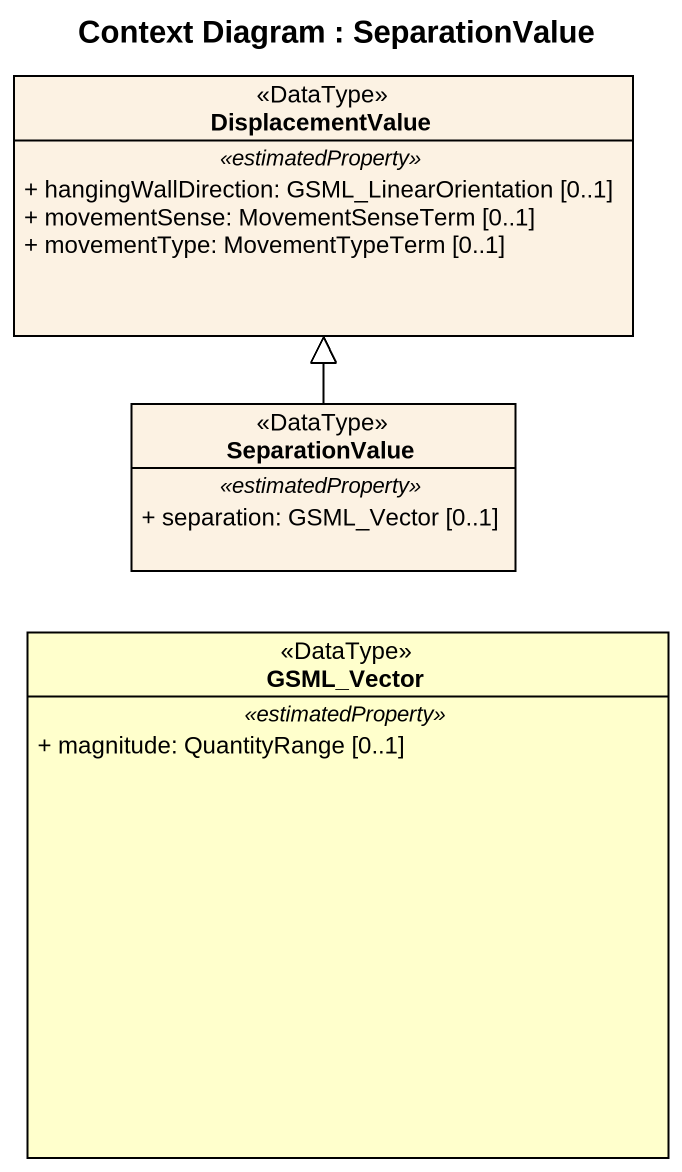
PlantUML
@startuml
title Context Diagram : SeparationValue
hide circle
hide empty members
skinparam classAttributeIconSize 0
class DisplacementValue <<DataType>> #FCF2E3 {
  .. <<estimatedProperty>> ..
  + hangingWallDirection: GSML_LinearOrientation [0..1]
  + movementSense: MovementSenseTerm [0..1]
  + movementType: MovementTypeTerm [0..1]
}
class SeparationValue <<DataType>> #FCF2E3 {
  .. <<estimatedProperty>> ..
  + separation: GSML_Vector [0..1]
}
class GSML_Vector <<DataType>> {
  .. <<estimatedProperty>> ..
  + magnitude: QuantityRange [0..1]
}
SeparationValue -up-|> DisplacementValue
@enduml
